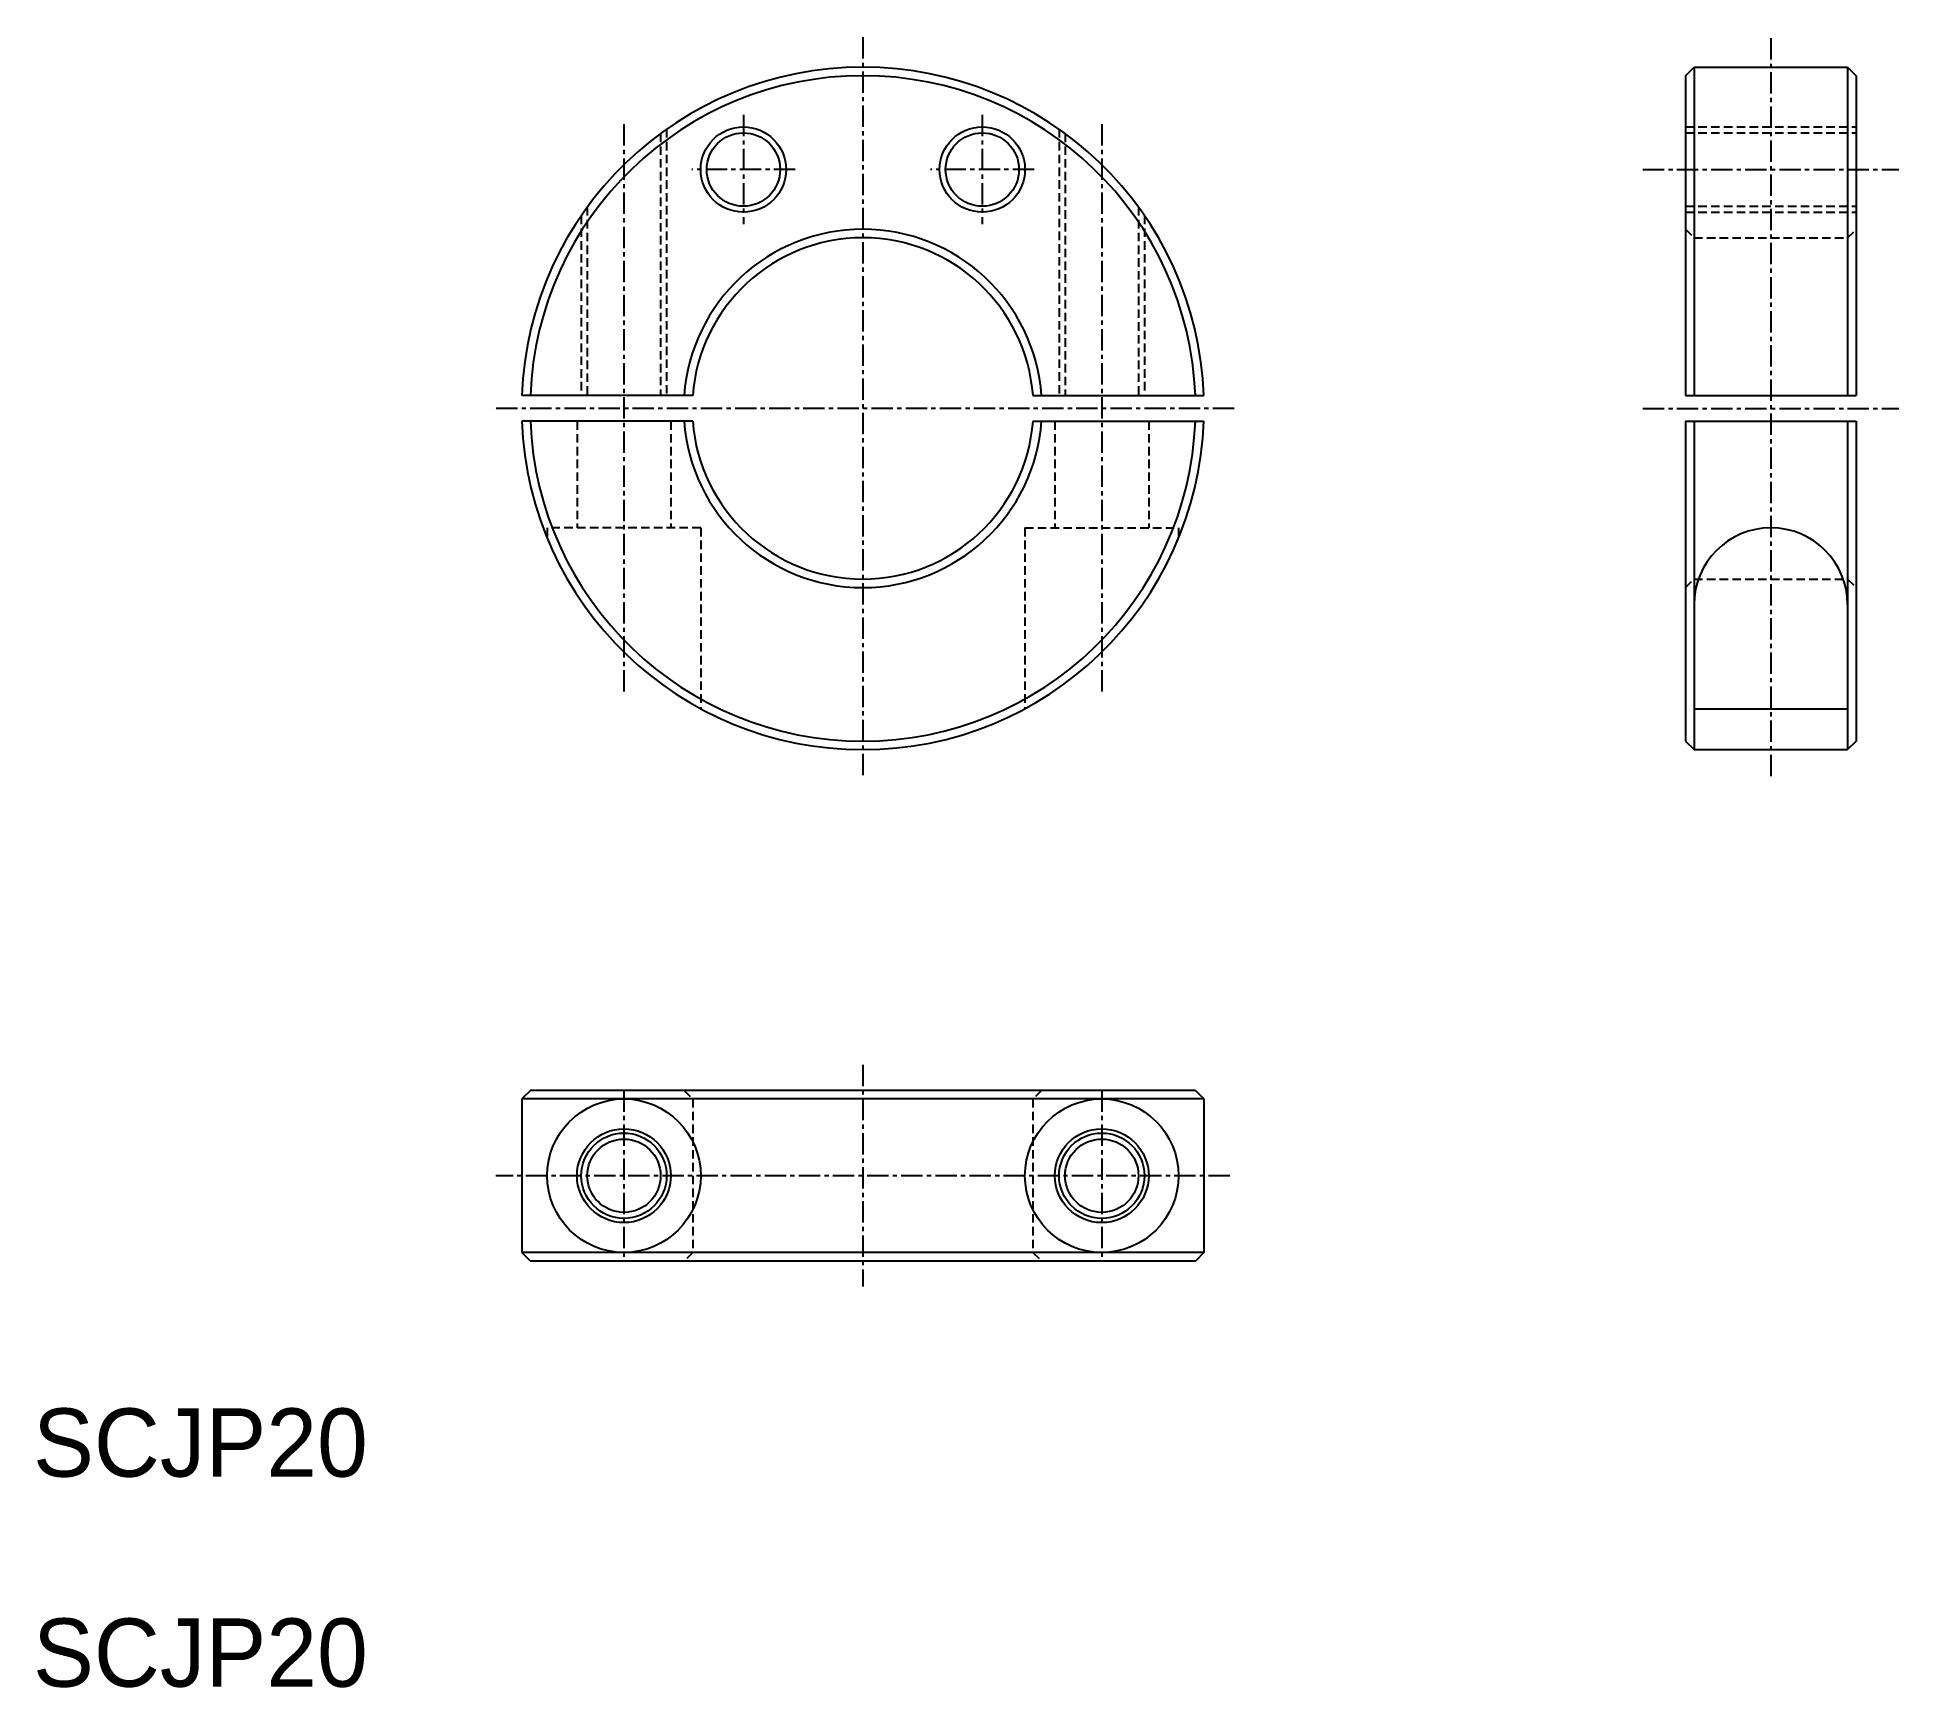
# Model space of a CAD drawing. Extents: x 118 to 227, y 227 to 324.
import ezdxf

# ---------------------------------------------------------------- set-up
doc = ezdxf.new("R2010")
doc.units = 0
doc.linetypes.add('CENTER', pattern=[2, 1.25, -0.25, 0.25, -0.25])
doc.linetypes.add('DASHED', pattern=[0.75, 0.5, -0.25])
doc.layers.get('0').update_dxf_attribs({"linetype": 'CONTINUOUS'})
doc.layers.add('CENTER', color=1, linetype='CENTER')

msp = doc.modelspace()

# ---------------------------------------------------------------- linework, layer by layer
at = {"color": 7, "linetype": 'CONTINUOUS'}
for p, q in [((215, 321.36), (215.5, 321.86)), ((215.5, 321.86), (215.5, 302.61)), ((215.5, 321.86), (224.5, 321.86)), ((224.5, 321.86), (224.5, 302.61)), ((224.5, 321.86), (225, 321.36)), ((215, 321.36), (215, 302.61)), ((225, 321.36), (225, 302.61)), ((156.82, 302.61), (146.81, 302.61)), ((176.76, 302.61), (186.78, 302.61)), ((215, 302.61), (225, 302.61)), ((156.82, 301.11), (146.81, 301.11)), ((176.76, 301.11), (186.78, 301.11)), ((215, 301.11), (215, 282.36)), ((215, 301.11), (225, 301.11)), ((215.5, 301.11), (215.5, 281.86)), ((224.5, 301.11), (224.5, 281.86)), ((225, 301.11), (225, 282.36)), ((215.5, 290.36), (215.5, 284.26)), ((224.5, 290.36), (224.5, 284.26)), ((215.5, 284.26), (224.5, 284.26)), ((215, 282.36), (215.5, 281.86)), ((215.5, 281.86), (224.5, 281.86)), ((225, 282.36), (224.5, 281.86)), ((147.31, 261.89), (146.81, 261.39)), ((186.28, 261.89), (147.31, 261.89)), ((186.28, 261.89), (186.78, 261.39)), ((186.78, 261.39), (146.81, 261.39)), ((146.81, 261.39), (146.81, 252.39)), ((186.78, 261.39), (186.78, 252.39)), ((186.78, 252.39), (146.81, 252.39)), ((146.81, 252.39), (147.31, 251.89)), ((166.79, 252.39), (166.79, 252.39)), ((186.78, 252.39), (186.28, 251.89)), ((186.28, 251.89), (147.31, 251.89))]:
    msp.add_line(p, q, dxfattribs=at)
at = {"color": 3, "linetype": 'DASHED'}
for p, q in [((154.94, 317.97), (154.94, 302.61)), ((155.29, 318.23), (155.29, 302.61)), ((178.29, 318.23), (178.29, 302.61)), ((178.64, 317.97), (178.64, 302.61)), ((215, 318.36), (225, 318.36)), ((215, 318.01), (225, 318.01)), ((150.29, 313.16), (150.29, 302.61)), ((150.64, 313.66), (150.64, 302.61)), ((182.94, 313.66), (182.94, 302.61)), ((183.29, 313.16), (183.29, 302.61)), ((215, 313.71), (225, 313.71)), ((215, 313.36), (225, 313.36)), ((215, 312.36), (215.5, 311.86)), ((224.5, 311.86), (225, 312.36)), ((215.5, 311.86), (224.5, 311.86)), ((150.04, 301.11), (150.04, 294.86)), ((155.54, 301.11), (155.54, 294.86)), ((178.04, 301.11), (178.04, 294.86)), ((183.54, 301.11), (183.54, 294.86)), ((148.29, 294.86), (148.29, 294.26)), ((157.29, 294.86), (148.29, 294.86)), ((157.29, 294.86), (157.29, 284.26)), ((176.29, 294.86), (176.29, 284.26)), ((176.29, 294.86), (185.29, 294.86)), ((185.29, 294.86), (185.29, 294.26)), ((215, 291.36), (215.5, 291.86)), ((215.5, 291.86), (224.5, 291.86)), ((224.5, 291.86), (225, 291.36)), ((156.32, 261.89), (156.82, 261.39)), ((177.26, 261.89), (176.76, 261.39)), ((156.82, 261.39), (156.82, 252.39)), ((176.76, 261.39), (176.76, 252.39)), ((156.82, 252.39), (156.32, 251.89)), ((176.76, 252.39), (177.26, 251.89))]:
    msp.add_line(p, q, dxfattribs=at)
at = {"color": 3, "linetype": 'CONTINUOUS'}
for centre in [(159.79, 315.86), (173.79, 315.86), (152.79, 256.89), (180.79, 256.89)]:
    msp.add_circle(centre, 2.5, dxfattribs=at)
at = {"color": 7, "linetype": 'CONTINUOUS'}
for centre, radius in [((159.79, 315.86), 2.15), ((173.79, 315.86), 2.15), ((152.79, 256.89), 4.5), ((180.79, 256.89), 4.5), ((152.79, 256.89), 2.75), ((180.79, 256.89), 2.75), ((152.79, 256.89), 2.15), ((180.79, 256.89), 2.15)]:
    msp.add_circle(centre, radius, dxfattribs=at)
for centre, radius, start, end in [((166.79, 301.86), 20, 2.1491, 177.8509), ((166.79, 301.86), 19.5, 2.2042, 177.7958), ((166.79, 301.86), 10.5, 4.096, 175.904), ((166.79, 301.86), 10, 4.3012, 175.6988), ((166.79, 301.86), 20, 182.1491, 357.8509), ((166.79, 301.86), 19.5, 182.2042, 357.7958), ((166.79, 301.86), 10.5, 184.096, 355.904), ((166.79, 301.86), 10, 184.3012, 355.6988), ((220, 290.36), 4.5, 0, 180)]:
    msp.add_arc(centre, radius, start, end, dxfattribs=at)
at = {"layer": 'CENTER', "color": 1, "linetype": 'CENTER'}
for p, q in [((166.79, 323.61), (166.79, 280.11)), ((220, 323.56), (220, 280.16)), ((159.79, 319.07), (159.79, 312.66)), ((173.79, 319.07), (173.79, 312.66)), ((152.79, 318.51), (152.79, 285.21)), ((180.79, 318.51), (180.79, 285.21)), ((162.83, 315.86), (156.76, 315.86)), ((176.83, 315.86), (170.76, 315.86)), ((212.5, 315.86), (227.5, 315.86)), ((188.55, 301.86), (145.04, 301.86)), ((212.5, 301.86), (227.5, 301.86)), ((166.79, 263.39), (166.79, 250.39)), ((152.79, 261.89), (152.79, 251.89)), ((180.79, 261.89), (180.79, 251.89)), ((188.29, 256.89), (145.29, 256.89))]:
    msp.add_line(p, q, dxfattribs=at)

# ---------------------------------------------------------------- texts
at = {"color": 7, "linetype": 'CONTINUOUS'}
for p in [(118.16, 239.25), (118.16, 226.94)]:
    msp.add_text('SCJP20', height=4, dxfattribs=at).set_placement(p)

doc.saveas('drawing.dxf')
